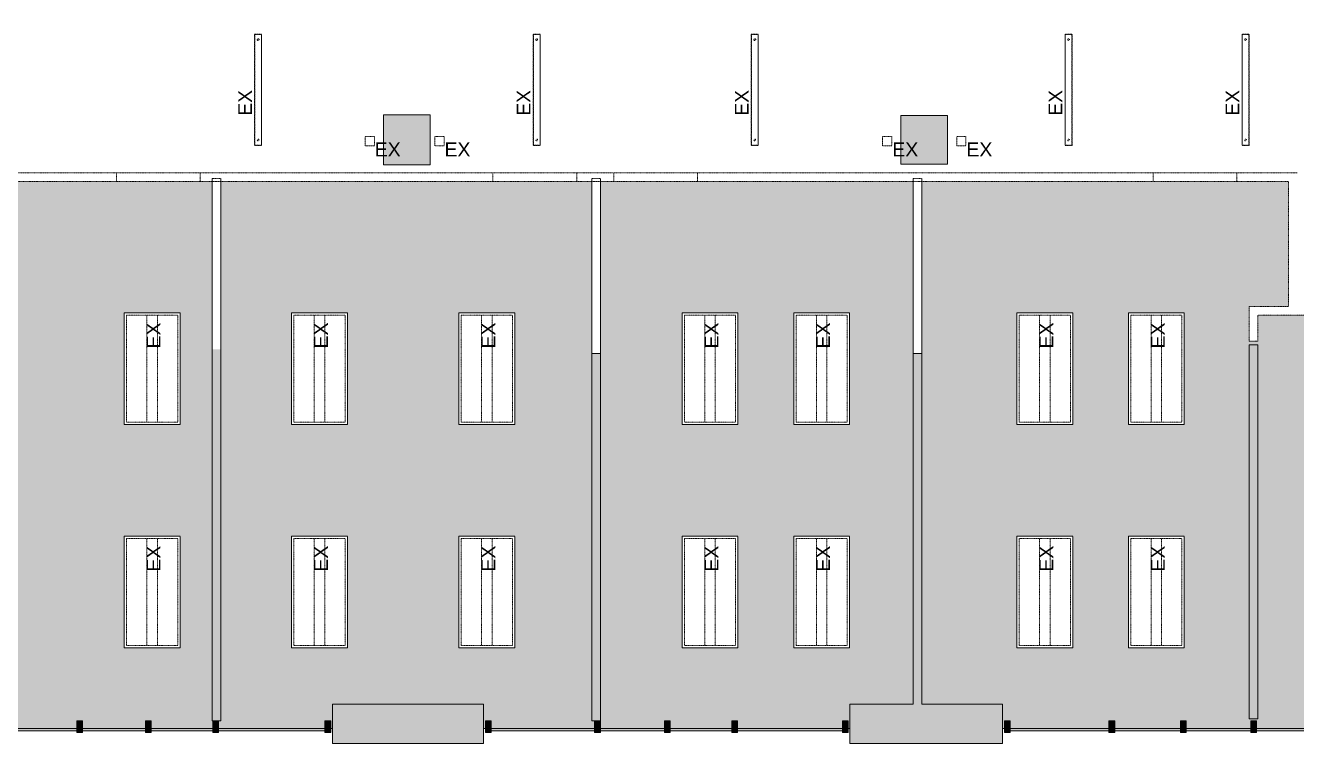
# Model space of a CAD drawing. Header units: inches. Extents: x -674 to 800, y -349 to 915.
# Drawn here: x -77 to 470, y -349 to -40 of the extents above; entities that cross this region are included whole.
import ezdxf

# ---------------------------------------------------------------- set-up
doc = ezdxf.new("R2010")
doc.units = ezdxf.units.IN
doc.header["$MEASUREMENT"] = 0
for name, pattern in [('Demolished', [0.1875, 0.125, -0.0625]), ('Demolished 3_128_', [0.046875, 0.023437, -0.023437]), ('Hidden 1_16_', [0.09375, 0.0625, -0.03125])]:
    doc.linetypes.add(name, pattern=pattern)
for name, color, linetype, lineweight in [('A-ANNO-NOTE', 131, 'Demolished', 9), ('A-CLNG', 13, 'Demolished', 9), ('A-CLNG-PATT', 13, 'Demolished', 9), ('A-GLAZ-CURT', 52, 'Continuous', 13), ('A-GLAZ-CWMG', 51, 'Continuous', 13), ('A-WALL', 113, 'Continuous', 13), ('A-WALL-PATT', 111, 'Continuous', 13), ('E-LITE-EQPM', 33, 'Demolished', 9)]:
    doc.layers.add(name, color=color, linetype=linetype, lineweight=lineweight)
doc.styles.add('Arial', font='arial.ttf', dxfattribs={"height": 6})
doc.styles.add('Arial_1', font='arial.ttf', dxfattribs={"height": 5.880857})

# ---------------------------------------------------------------- blocks, each defined once
blk = doc.blocks.new('System Panel - Glazed-1565839-Reflected Ceiling Demolition Plan')
at = {"layer": 'A-GLAZ-CURT', "lineweight": 9}
blk.add_hatch(color=55, dxfattribs=at).paths.add_polyline_path([(-21.25, 1.75), (-21.25, 0.75), (21.25, 0.75), (21.25, 1.75), (-5.66, 1.75)], flags=0)
at = {"layer": 'A-GLAZ-CURT', "color": 7, "lineweight": 20}
for p, q in [((-21.25, 0.75), (-21.25, 1.75)), ((-21.25, 1.75), (21.25, 1.75)), ((21.25, 0.75), (-21.25, 0.75)), ((21.25, 1.75), (21.25, 0.75))]:
    blk.add_line(p, q, dxfattribs=at)
blk = doc.blocks.new('System Panel - Glazed-1565840-Reflected Ceiling Demolition Plan')
at = {"layer": 'A-GLAZ-CURT', "lineweight": 9}
blk.add_hatch(color=55, dxfattribs=at).paths.add_polyline_path([(8.22, 1.75), (-14.13, 1.75), (-14.13, 0.75), (14.12, 0.75), (14.12, 1.75)], flags=0)
at = {"layer": 'A-GLAZ-CURT', "color": 7, "lineweight": 20}
for p, q in [((-14.13, 0.75), (-14.13, 1.75)), ((-14.13, 1.75), (14.12, 1.75)), ((14.12, 0.75), (-14.13, 0.75)), ((14.12, 1.75), (14.12, 0.75))]:
    blk.add_line(p, q, dxfattribs=at)
blk = doc.blocks.new('System Panel - Glazed-1565841-Reflected Ceiling Demolition Plan')
at = {"layer": 'A-GLAZ-CURT', "lineweight": 9}
blk.add_hatch(color=55, dxfattribs=at).paths.add_polyline_path([(13.875, 1.75), (-13.875, 1.75), (-13.875, 0.75), (13.875, 0.75)], flags=0)
at = {"layer": 'A-GLAZ-CURT', "color": 7, "lineweight": 20}
for p, q in [((-13.875, 0.75), (-13.875, 1.75)), ((-13.875, 1.75), (13.875, 1.75)), ((13.875, 0.75), (-13.875, 0.75)), ((13.875, 1.75), (13.875, 0.75))]:
    blk.add_line(p, q, dxfattribs=at)
blk = doc.blocks.new('System Panel - Glazed-1565842-Reflected Ceiling Demolition Plan')
at = {"layer": 'A-GLAZ-CURT', "lineweight": 9}
blk.add_hatch(color=55, dxfattribs=at).paths.add_polyline_path([(21.875, 1.75), (-21.875, 1.75), (-21.875, 0.75), (21.875, 0.75)], flags=0)
at = {"layer": 'A-GLAZ-CURT', "color": 7, "lineweight": 20}
for p, q in [((-21.875, 0.75), (-21.875, 1.75)), ((-21.875, 1.75), (21.875, 1.75)), ((21.875, 0.75), (-21.875, 0.75)), ((21.875, 1.75), (21.875, 0.75))]:
    blk.add_line(p, q, dxfattribs=at)
blk = doc.blocks.new('Rectangular Mullion - Rectangular Mullion 1-1562989-Reflected Ceiling Demolition Plan')
at = {"layer": 'A-GLAZ-CWMG', "lineweight": 9}
blk.add_hatch(color=55, dxfattribs=at).paths.add_polyline_path([(0.4, 2.5), (1.25, 2.5), (1.25, -2.5), (-1.25, -2.5), (-1.25, 2.5)], flags=0)
at = {"layer": 'A-GLAZ-CWMG', "color": 7, "lineweight": 20}
for p, q in [((1.25, 2.5), (-1.25, 2.5)), ((-1.25, 2.5), (-1.25, -2.5)), ((1.25, -2.5), (1.25, 2.5)), ((-1.25, -2.5), (1.25, -2.5))]:
    blk.add_line(p, q, dxfattribs=at)
blk = doc.blocks.new('System Panel - Glazed-1566502-Reflected Ceiling Demolition Plan')
at = {"layer": 'A-GLAZ-CURT', "lineweight": 9}
blk.add_hatch(color=55, dxfattribs=at).paths.add_polyline_path([(-22.25, 1.75), (-22.25, 0.75), (22.25, 0.75), (22.25, 1.75), (12.09, 1.75)], flags=0)
at = {"layer": 'A-GLAZ-CURT', "color": 7, "lineweight": 20}
for p, q in [((-22.25, 0.75), (-22.25, 1.75)), ((-22.25, 1.75), (22.25, 1.75)), ((22.25, 0.75), (-22.25, 0.75)), ((22.25, 1.75), (22.25, 0.75))]:
    blk.add_line(p, q, dxfattribs=at)
blk = doc.blocks.new('System Panel - Glazed-1565120-Reflected Ceiling Demolition Plan')
at = {"layer": 'A-GLAZ-CURT', "lineweight": 9}
blk.add_hatch(color=55, dxfattribs=at).paths.add_polyline_path([(-1.91, 1.75), (-13.75, 1.75), (-13.75, 0.75), (13.75, 0.75), (13.75, 1.75)], flags=0)
at = {"layer": 'A-GLAZ-CURT', "color": 7, "lineweight": 20}
for p, q in [((-13.75, 0.75), (-13.75, 1.75)), ((-13.75, 1.75), (13.75, 1.75)), ((13.75, 0.75), (-13.75, 0.75)), ((13.75, 1.75), (13.75, 0.75))]:
    blk.add_line(p, q, dxfattribs=at)
blk = doc.blocks.new('System Panel - Glazed-1563110-Reflected Ceiling Demolition Plan')
at = {"layer": 'A-GLAZ-CURT', "lineweight": 9}
blk.add_hatch(color=55, dxfattribs=at).paths.add_polyline_path([(13.25, 0.75), (13.25, 1.75), (-13.25, 1.75), (-13.25, 0.75), (12.85, 0.75)], flags=0)
at = {"layer": 'A-GLAZ-CURT', "color": 7, "lineweight": 20}
for p, q in [((-13.25, 0.75), (-13.25, 1.75)), ((-13.25, 1.75), (13.25, 1.75)), ((13.25, 0.75), (-13.25, 0.75)), ((13.25, 1.75), (13.25, 0.75))]:
    blk.add_line(p, q, dxfattribs=at)
blk = doc.blocks.new('System Panel - Glazed-1566503-Reflected Ceiling Demolition Plan')
at = {"layer": 'A-GLAZ-CURT', "lineweight": 9}
blk.add_hatch(color=55, dxfattribs=at).paths.add_polyline_path([(-20.43, 1.75), (-22.55, 1.75), (-22.55, 0.75), (22.55, 0.75), (22.55, 1.75), (-1.61, 1.75)], flags=0)
at = {"layer": 'A-GLAZ-CURT', "color": 7, "lineweight": 20}
for p, q in [((-22.55, 0.75), (-22.55, 1.75)), ((-22.55, 1.75), (22.55, 1.75)), ((22.55, 0.75), (-22.55, 0.75)), ((22.55, 1.75), (22.55, 0.75))]:
    blk.add_line(p, q, dxfattribs=at)
blk = doc.blocks.new('System Panel - Glazed-1565119-Reflected Ceiling Demolition Plan')
at = {"layer": 'A-GLAZ-CURT', "lineweight": 9}
blk.add_hatch(color=55, dxfattribs=at).paths.add_polyline_path([(-22.75, 1.75), (-22.75, 0.75), (22.75, 0.75), (22.75, 1.75)], flags=0)
at = {"layer": 'A-GLAZ-CURT', "color": 7, "lineweight": 20}
for p, q in [((-22.75, 0.75), (-22.75, 1.75)), ((-22.75, 1.75), (22.75, 1.75)), ((22.75, 0.75), (-22.75, 0.75)), ((22.75, 1.75), (22.75, 0.75))]:
    blk.add_line(p, q, dxfattribs=at)
blk = doc.blocks.new('System Panel - Glazed-1567193-Reflected Ceiling Demolition Plan')
at = {"layer": 'A-GLAZ-CURT', "lineweight": 9}
blk.add_hatch(color=55, dxfattribs=at).paths.add_polyline_path([(13.5, 1.75), (-13.5, 1.75), (-13.5, 0.75), (13.5, 0.75)], flags=0)
at = {"layer": 'A-GLAZ-CURT', "color": 7, "lineweight": 20}
for p, q in [((-13.5, 0.75), (-13.5, 1.75)), ((-13.5, 1.75), (13.5, 1.75)), ((13.5, 0.75), (-13.5, 0.75)), ((13.5, 1.75), (13.5, 0.75))]:
    blk.add_line(p, q, dxfattribs=at)
blk = doc.blocks.new('System Panel - Glazed-1567194-Reflected Ceiling Demolition Plan')
at = {"layer": 'A-GLAZ-CURT', "lineweight": 9}
blk.add_hatch(color=55, dxfattribs=at).paths.add_polyline_path([(-8.53, 1.75), (-22.88, 1.75), (-22.88, 0.75), (22.88, 0.75), (22.88, 1.75)], flags=0)
at = {"layer": 'A-GLAZ-CURT', "color": 7, "lineweight": 20}
for p, q in [((-22.88, 0.75), (-22.88, 1.75)), ((-22.88, 1.75), (22.88, 1.75)), ((22.88, 0.75), (-22.88, 0.75)), ((22.88, 1.75), (22.88, 0.75))]:
    blk.add_line(p, q, dxfattribs=at)
blk = doc.blocks.new('Rectangular Ceiling Light - Recessed - Existing 2_x4_-1694071-Reflected Ceiling Demolition Plan')
at = {"layer": 'E-LITE-EQPM', "color": 250, "linetype": 'Demolished 3_128_'}
for p, q in [((-24.74, -14.34), (-24.74, 9.66)), ((-24.74, 9.66), (23.26, 9.66)), ((-23.74, -13.34), (-23.74, 8.66)), ((-23.74, 8.66), (22.26, 8.66)), ((22.26, 8.66), (22.26, -13.34)), ((23.26, 9.66), (23.26, -14.34)), ((22.26, -0.09), (-23.74, -0.09)), ((22.26, -4.59), (-23.74, -4.59)), ((23.26, -14.34), (-24.74, -14.34)), ((22.26, -13.34), (-23.74, -13.34))]:
    blk.add_line(p, q, dxfattribs=at)
blk = doc.blocks.new('Square Downlight - Recessed - Existing 4_-1666450-Reflected Ceiling Demolition Plan')
at = {"layer": 'E-LITE-EQPM', "color": 250, "linetype": 'Demolished 3_128_'}
for p, q in [((-2, 2), (2, 2)), ((-2, -2), (-2, 2)), ((2, 2), (2, -2)), ((2, -2), (-2, -2))]:
    blk.add_line(p, q, dxfattribs=at)
blk = doc.blocks.new('Linear - Suspended - Existing - 4_-393497-Reflected Ceiling Demolition Plan')
at = {"layer": 'E-LITE-EQPM', "color": 250, "linetype": 'Demolished 3_128_'}
for p, q in [((-24, -1.5), (-24, 1.5)), ((-24, 1.5), (24, 1.5)), ((-23.8, 1.41), (-23.8, -1.43)), ((23.8, 1.41), (-23.8, 1.41)), ((23.8, -1.43), (23.8, 1.41)), ((24, 1.5), (24, -1.5)), ((24, -1.5), (-24, -1.5)), ((-23.8, -1.43), (23.8, -1.43))]:
    blk.add_line(p, q, dxfattribs=at)
for centre, radius in [((-21.6, 0), 0.379), ((21.6, 0), 0.378)]:
    blk.add_circle(centre, radius, dxfattribs=at)

msp = doc.modelspace()

# ---------------------------------------------------------------- hatches: boundary and pattern name
at = {"layer": 'A-CLNG-PATT', "linetype": 'Demolished 3_128_', "lineweight": 13}
h = msp.add_hatch(dxfattribs=at)
h.set_pattern_fill('FP_1', color=253, style=0, pattern_type=2)
h.set_pattern_definition([(90, (205.695, 100.655), (24, 24), [4, -4, 8, -4, -4]), (90, (205.695, 100.655), (24, 24), [-20, 4, 0]), (0, (205.695, 100.655), (24, -24), [4, -4, 8, -4, -4]), (0, (205.695, 100.655), (24, -24), [-20, 4, 0])])
h.paths.add_polyline_path([(723.54, -342.1), (724.04, -342.1), (724.04, -331.6), (781.6, -331.6), (781.6, -303.97), (791.04, -303.97), (791.04, -303.35), (787.79, -303.35), (787.79, -300.85), (791.04, -300.85), (791.04, -272.35), (787.79, -272.35), (787.79, -269.85), (791.04, -269.85), (791.04, -239.1), (787.79, -239.1), (787.79, -236.6), (791.04, -236.6), (791.04, -186.1), (787.79, -186.1), (787.79, -183.6), (791.04, -183.6), (791.04, -152.16), (787.79, -152.16), (787.79, -149.66), (791.04, -149.66), (791.04, -120.22), (787.79, -120.22), (787.79, -117.72), (791.04, -117.72), (791.04, -116.97), (782.54, -116.97), (782.54, -98.53), (741.54, -98.53), (741.54, -91.35), (612.79, -91.35), (612.79, -87.6), (741.54, -87.6), (741.54, -78.53), (782.54, -78.53), (782.54, -62.1), (791.04, -62.1), (791.04, -61.35), (787.79, -61.35), (787.79, -58.85), (791.04, -58.85), (791.04, -30.35), (787.79, -30.35), (787.79, -27.85), (791.04, -27.85), (791.04, 3.65), (787.79, 3.65), (787.79, 6.15), (791.04, 6.15), (791.04, 29.4), (787.79, 29.4), (787.79, 28.78), (591.66, 28.78), (591.66, 32.53), (787.79, 32.53), (787.79, 31.9), (791.04, 31.9), (791.04, 56.4), (787.79, 56.4), (787.79, 58.9), (791.04, 58.9), (791.04, 89.59), (787.79, 89.59), (787.79, 92.09), (791.04, 92.09), (791.04, 120.78), (787.79, 120.78), (787.79, 123.28), (791.04, 123.28), (791.04, 124.03), (782.54, 124.03), (782.54, 141.47), (745.29, 141.47), (745.29, 149.59), (550.66, 149.59), (550.66, 32.53), (587.79, 32.53), (587.79, 28.78), (550.66, 28.78), (550.66, -87.6), (587.66, -87.6), (587.66, -91.35), (550.66, -91.35), (550.66, -160.58), (617.54, -160.58), (617.54, -174.45), (613.79, -174.45), (613.79, -164.33), (453.29, -164.33), (453.29, -175.45), (449.54, -175.45), (449.54, -160.58), (466.45, -160.58), (466.45, -106.85), (308.79, -106.85), (308.79, -331.6), (343.54, -331.6), (343.54, -342.1), (344.29, -342.1), (344.29, -338.85), (346.79, -338.85), (346.79, -342.1), (389.29, -342.1), (389.29, -338.85), (391.79, -338.85), (391.79, -342.1), (420.04, -342.1), (420.04, -338.85), (422.54, -338.85), (422.54, -342.1), (450.29, -342.1), (450.29, -338.85), (452.79, -338.85), (452.79, -342.1), (496.54, -342.1), (496.54, -338.85), (499.04, -338.85), (499.04, -342.1), (499.29, -342.1), (499.29, -331.6), (565.79, -331.6), (565.79, -342.1), (566.54, -342.1), (566.54, -338.85), (569.04, -338.85), (569.04, -342.1), (614.54, -342.1), (614.54, -338.85), (617.04, -338.85), (617.04, -342.1), (643.54, -342.1), (643.54, -338.85), (646.04, -338.85), (646.04, -342.1), (673.54, -342.1), (673.54, -338.85), (676.04, -338.85), (676.04, -342.1), (721.04, -342.1), (721.04, -338.85), (723.54, -338.85), (723.54, -341.62)], flags=0)
h.paths.add_polyline_path([(227.04, -342.1), (227.04, -338.85), (229.54, -338.85), (229.54, -342.1), (274.64, -342.1), (274.64, -338.85), (277.14, -338.85), (277.14, -342.1), (277.89, -342.1), (277.89, -331.6), (305.04, -331.6), (305.04, -106.85), (170.54, -106.85), (170.54, -342.1), (198.04, -342.1), (198.04, -338.85), (200.54, -338.85), (200.54, -342.1)], flags=0)
h.paths.add_polyline_path([(168.04, -342.1), (168.04, -338.85), (166.79, -338.85), (166.79, -106.85), (7.29, -106.85), (7.29, -338.85), (6.29, -338.85), (6.29, -342.1), (52.04, -342.1), (52.04, -338.85), (54.54, -338.85), (54.54, -342.1), (55.29, -342.1), (55.29, -331.6), (120.29, -331.6), (120.29, -342.1), (121.04, -342.1), (121.04, -338.85), (123.54, -338.85), (123.54, -342.1), (166.79, -342.1)], flags=0)
h.paths.add_polyline_path([(-100.21, -342.1), (-54.71, -342.1), (-54.71, -338.85), (-52.21, -338.85), (-52.21, -342.1), (-25.21, -342.1), (-25.21, -338.85), (-22.71, -338.85), (-22.71, -342.1), (3.79, -342.1), (3.79, -338.85), (3.54, -338.85), (3.54, -106.85), (-138.46, -106.85), (-138.46, -331.6), (-103.46, -331.6), (-103.46, -342.1), (-102.71, -342.1), (-102.71, -338.85), (-100.21, -338.85), (-100.21, -340.46)], flags=0)
h.paths.add_polyline_path([(-169.96, -342.1), (-169.96, -338.85), (-167.46, -338.85), (-167.46, -342.1), (-166.71, -342.1), (-166.71, -331.6), (-142.21, -331.6), (-142.21, -106.85), (-200.37, -106.85), (-200.37, -214.03), (-392.96, -214.03), (-392.96, -253.35), (-399.71, -253.35), (-399.71, -254.1), (-396.46, -254.1), (-396.46, -256.6), (-399.71, -256.6), (-399.71, -297.6), (-396.46, -297.6), (-396.46, -300.1), (-399.71, -300.1), (-399.71, -300.6), (-392.96, -300.6), (-392.96, -331.6), (-324.71, -331.6), (-324.71, -342.1), (-323.96, -342.1), (-323.96, -338.85), (-321.46, -338.85), (-321.46, -342.1), (-276.71, -342.1), (-276.71, -338.85), (-274.21, -338.85), (-274.21, -342.1), (-246.96, -342.1), (-246.96, -338.85), (-244.46, -338.85), (-244.46, -342.1), (-217.46, -342.1), (-217.46, -338.85), (-214.96, -338.85), (-214.96, -342.1)], flags=0)
h.paths.add_polyline_path([(617.04, -338.35), (613.79, -338.35), (613.79, -178.1), (617.54, -178.1), (617.54, -338.35)], flags=0)
h.paths.add_polyline_path([(449.54, -337.97), (449.54, -177.1), (453.29, -177.1), (453.29, -337.97), (450.29, -337.97)], flags=0)
h.paths.add_polyline_path([(-370.3, -307.35), (-370.3, -259.35), (-346.3, -259.35), (-346.3, -307.35), (-362.64, -307.35)], flags=0)
h.paths.add_polyline_path([(-178.3, -307.35), (-178.3, -259.35), (-154.3, -259.35), (-154.3, -307.35), (-166.71, -307.35)], flags=0)
h.paths.add_polyline_path([(-274.3, -307.35), (-274.3, -259.35), (-250.3, -259.35), (-250.3, -307.35)], flags=0)
h.paths.add_polyline_path([(55.29, -307.35), (37.7, -307.35), (37.7, -259.35), (61.7, -259.35), (61.7, -307.35), (60.8, -307.35)], flags=0)
h.paths.add_polyline_path([(-103.46, -307.35), (-106.3, -307.35), (-106.3, -259.35), (-82.3, -259.35), (-82.3, -307.35)], flags=0)
h.paths.add_polyline_path([(541.7, -307.35), (541.7, -259.35), (565.7, -259.35), (565.7, -307.35)], flags=0)
h.paths.add_polyline_path([(-34.3, -307.35), (-34.3, -259.35), (-10.3, -259.35), (-10.3, -307.35)], flags=0)
h.paths.add_polyline_path([(277.7, -307.35), (253.7, -307.35), (253.7, -259.35), (277.7, -259.35), (277.7, -260.71)], flags=0)
h.paths.add_polyline_path([(133.7, -307.35), (109.7, -307.35), (109.7, -259.35), (133.7, -259.35), (133.7, -260.71)], flags=0)
h.paths.add_polyline_path([(205.7, -307.35), (205.7, -259.35), (229.7, -259.35), (229.7, -307.35), (227.04, -307.35)], flags=0)
h.paths.add_polyline_path([(349.7, -307.35), (349.7, -259.35), (373.7, -259.35), (373.7, -307.35)], flags=0)
h.paths.add_polyline_path([(397.7, -307.35), (397.7, -259.35), (421.7, -259.35), (421.7, -307.35)], flags=0)
h.paths.add_polyline_path([(517.7, -307.35), (493.7, -307.35), (493.7, -259.35), (517.7, -259.35), (517.7, -283.35)], flags=0)
h.paths.add_polyline_path([(661.7, -283.35), (661.7, -235.35), (685.7, -235.35), (685.7, -283.35)], flags=0)
h.paths.add_polyline_path([(709.7, -283.35), (709.7, -235.35), (733.7, -235.35), (733.7, -283.35), (724.04, -283.35)], flags=0)
h.paths.add_polyline_path([(541.7, -235.35), (541.7, -187.35), (565.7, -187.35), (565.7, -235.35), (550.66, -235.35)], flags=0)
h.paths.add_polyline_path([(493.7, -235.35), (493.7, -187.35), (517.7, -187.35), (517.7, -235.35)], flags=0)
h.paths.add_polyline_path([(-154.3, -211.35), (-178.3, -211.35), (-178.3, -163.35), (-154.3, -163.35), (-154.3, -170.29)], flags=0)
h.paths.add_polyline_path([(-82.3, -211.35), (-106.3, -211.35), (-106.3, -163.35), (-82.3, -163.35)], flags=0)
h.paths.add_polyline_path([(-10.3, -211.35), (-34.3, -211.35), (-34.3, -163.35), (-10.3, -163.35), (-10.3, -178.97)], flags=0)
h.paths.add_polyline_path([(37.7, -211.35), (37.7, -163.35), (61.7, -163.35), (61.7, -211.35), (60.8, -211.35)], flags=0)
h.paths.add_polyline_path([(205.7, -211.35), (205.7, -163.35), (229.7, -163.35), (229.7, -211.35)], flags=0)
h.paths.add_polyline_path([(109.7, -211.35), (109.7, -163.35), (133.7, -163.35), (133.7, -211.35)], flags=0)
h.paths.add_polyline_path([(253.7, -211.35), (253.7, -163.35), (277.7, -163.35), (277.7, -211.35), (272.52, -211.35)], flags=0)
h.paths.add_polyline_path([(349.7, -211.35), (349.7, -163.35), (373.7, -163.35), (373.7, -211.35)], flags=0)
h.paths.add_polyline_path([(397.7, -211.35), (397.7, -163.35), (421.7, -163.35), (421.7, -211.35)], flags=0)
h.paths.add_polyline_path([(-313.59, -210.28), (-204.12, -210.28), (-204.12, -34.03), (-253.92, -34.03), (-253.92, -91.85), (-346.96, -91.85), (-346.96, -98.85), (-381.96, -98.85), (-381.96, -126.35), (-399.71, -126.35), (-399.71, -127.6), (-396.46, -127.6), (-396.46, -130.1), (-399.71, -130.1), (-399.71, -171.1), (-396.46, -171.1), (-396.46, -173.6), (-399.71, -173.6), (-399.71, -174.35), (-392.96, -174.35), (-392.96, -210.28), (-346.3, -210.28)], flags=0)
h.paths.add_polyline_path([(-370.3, -187.35), (-370.3, -139.35), (-346.3, -139.35), (-346.3, -187.35), (-362.64, -187.35)], flags=0)
h.paths.add_polyline_path([(-274.3, -187.35), (-298.3, -187.35), (-298.3, -139.35), (-274.3, -139.35)], flags=0)
h.paths.add_polyline_path([(-250.3, -187.35), (-250.3, -139.35), (-226.3, -139.35), (-226.3, -187.35)], flags=0)
h.paths.add_polyline_path([(661.7, -187.35), (661.7, -139.35), (685.7, -139.35), (685.7, -187.35)], flags=0)
h.paths.add_polyline_path([(709.7, -187.35), (709.7, -139.35), (733.7, -139.35), (733.7, -187.35)], flags=0)
h.paths.add_polyline_path([(-322.3, -88.1), (-257.67, -88.1), (-257.67, -30.28), (-150.56, -30.28), (-150.56, 60.35), (-392.96, 60.35), (-392.96, -5.85), (-399.71, -5.85), (-399.71, -6.6), (-396.46, -6.6), (-396.46, -9.1), (-399.71, -9.1), (-399.71, -50.1), (-396.46, -50.1), (-396.46, -52.6), (-399.71, -52.6), (-399.71, -53.1), (-381.96, -53.1), (-381.96, -78.85), (-346.96, -78.85), (-346.96, -88.1), (-329.22, -88.1)], flags=0)
h.paths.add_polyline_path([(-298.3, -67.35), (-322.3, -67.35), (-322.3, 28.65), (-298.3, 28.65), (-298.3, -34.03)], flags=0)
h.paths.add_polyline_path([(590.1, -43.35), (589.7, -43.35), (589.7, 4.65), (613.7, 4.65), (613.7, -43.35)], flags=0)
h.paths.add_polyline_path([(661.7, -43.35), (637.7, -43.35), (637.7, 4.65), (661.7, 4.65)], flags=0)
h.paths.add_polyline_path([(685.7, -43.35), (685.7, 4.65), (709.7, 4.65), (709.7, -43.35), (695.95, -43.35)], flags=0)
h.paths.add_polyline_path([(-226.3, -19.35), (-226.3, 28.65), (-202.3, 28.65), (-202.3, -19.35), (-204.12, -19.35)], flags=0)
h.paths.add_polyline_path([(-298.3, 64.1), (-150.56, 64.1), (-150.56, 178.53), (-333.96, 178.53), (-333.96, 64.1), (-322.3, 64.1)], flags=0)
h.paths.add_polyline_path([(589.7, 76.65), (589.7, 124.65), (613.7, 124.65), (613.7, 76.65), (590.1, 76.65)], flags=0)
h.paths.add_polyline_path([(709.7, 76.65), (685.7, 76.65), (685.7, 124.65), (709.7, 124.65), (709.7, 100.98)], flags=0)
h.paths.add_polyline_path([(661.7, 76.65), (637.7, 76.65), (637.7, 124.65), (661.7, 124.65), (661.7, 100.98)], flags=0)
h.paths.add_polyline_path([(-274.3, 100.65), (-298.3, 100.65), (-298.3, 148.65), (-274.3, 148.65), (-274.3, 100.98)], flags=0)
h.paths.add_polyline_path([(-250.3, 100.65), (-250.3, 148.65), (-226.3, 148.65), (-226.3, 100.65)], flags=0)
h.paths.add_polyline_path([(-200.37, 100.65), (-202.3, 100.65), (-202.3, 148.65), (-178.3, 148.65), (-178.3, 100.65)], flags=0)
h.paths.add_polyline_path([(652.13, 153.34), (745.29, 153.34), (745.29, 161.47), (782.54, 161.47), (782.54, 178.9), (787.54, 178.9), (787.54, 181.4), (790.79, 181.4), (790.79, 210.65), (787.54, 210.65), (787.54, 213.15), (790.79, 213.15), (790.79, 244.65), (787.54, 244.65), (787.54, 247.15), (790.79, 247.15), (790.79, 271.65), (787.54, 271.65), (787.54, 274.15), (790.79, 274.15), (790.79, 297.65), (787.54, 297.65), (787.54, 300.15), (790.79, 300.15), (790.79, 331.15), (787.54, 331.15), (787.54, 333.65), (790.79, 333.65), (790.79, 362.9), (787.54, 362.9), (787.54, 365.4), (790.79, 365.4), (790.79, 365.9), (782.29, 365.9), (782.29, 382.4), (743.04, 382.4), (743.04, 390.53), (550.66, 390.53), (550.66, 272.79), (781.79, 272.79), (781.79, 269.04), (550.66, 269.04), (550.66, 153.34), (637.7, 153.34)], flags=0)
h.paths.add_polyline_path([(637.7, 196.65), (637.7, 244.65), (661.7, 244.65), (661.7, 196.65)], flags=0)
h.paths.add_polyline_path([(590.1, 196.65), (589.7, 196.65), (589.7, 244.65), (613.7, 244.65), (613.7, 196.65)], flags=0)
h.paths.add_polyline_path([(685.7, 196.65), (685.7, 244.65), (709.7, 244.65), (709.7, 196.65), (695.95, 196.65)], flags=0)
h.paths.add_polyline_path([(649.7, 292.65), (637.7, 292.65), (637.7, 340.65), (661.7, 340.65), (661.7, 292.65)], flags=0)
h.paths.add_polyline_path([(613.7, 292.65), (589.7, 292.65), (589.7, 340.65), (613.7, 340.65)], flags=0)
h.paths.add_polyline_path([(685.7, 292.65), (685.7, 340.65), (709.7, 340.65), (709.7, 292.65), (695.95, 292.65)], flags=0)
h.paths.add_polyline_path([(695.95, 394.28), (743.04, 394.28), (743.04, 402.4), (782.29, 402.4), (782.29, 418.9), (791.1, 418.9), (791.07, 419.65), (787.85, 419.65), (787.85, 422.15), (791.1, 422.15), (791.1, 450.65), (787.85, 450.65), (787.85, 453.15), (791.1, 453.15), (791.1, 484.4), (787.85, 484.4), (787.85, 486.9), (791.1, 486.9), (791.1, 511.4), (787.79, 511.4), (787.79, 509.04), (550.66, 509.04), (550.66, 394.28), (685.7, 394.28)], flags=0)
h.paths.add_polyline_path([(685.7, 436.65), (685.7, 484.65), (709.7, 484.65), (709.7, 436.65), (695.95, 436.65)], flags=0)
h.paths.add_polyline_path([(613.7, 436.65), (589.7, 436.65), (589.7, 484.65), (613.7, 484.65), (613.7, 462.67)], flags=0)
h.paths.add_polyline_path([(661.7, 436.65), (637.7, 436.65), (637.7, 484.65), (661.7, 484.65), (661.7, 462.67)], flags=0)
at = {"layer": 'A-WALL-PATT'}
for points in [[(97.29, -99.6), (97.29, -78.1), (77.29, -78.1), (77.29, -99.6)], [(319.79, -99.41), (319.79, -78.41), (299.79, -78.41), (299.79, -99.41)], [(7.29, -338.85), (7.29, -178.97), (3.54, -178.97), (3.54, -338.85)], [(453.29, -337.97), (453.29, -177.1), (449.54, -177.1), (449.54, -337.97)], [(166.79, -338.85), (170.54, -338.85), (170.54, -180.85), (166.79, -180.85), (166.79, -323.18)], [(305.04, -331.6), (308.79, -331.6), (308.79, -180.85), (305.04, -180.85), (305.04, -307.35)], [(55.29, -348.6), (120.29, -348.6), (120.29, -331.6), (55.29, -331.6)], [(343.54, -348.6), (343.54, -331.6), (277.89, -331.6), (277.89, -348.6)]]:
    msp.add_hatch(color=8, dxfattribs=at).paths.add_polyline_path(points, flags=0)

# ---------------------------------------------------------------- linework, layer by layer
at = {"layer": 'A-CLNG', "color": 250, "linetype": 'Demolished 3_128_'}
for p, q in [((-10.3, -163.35), (-34.3, -163.35)), ((-34.3, -163.35), (-34.3, -211.35)), ((-10.3, -211.35), (-10.3, -163.35)), ((61.7, -163.35), (37.7, -163.35)), ((37.7, -163.35), (37.7, -211.35)), ((61.7, -211.35), (61.7, -163.35)), ((133.7, -163.35), (109.7, -163.35)), ((109.7, -163.35), (109.7, -211.35)), ((133.7, -211.35), (133.7, -163.35)), ((229.7, -163.35), (205.7, -163.35)), ((205.7, -163.35), (205.7, -211.35)), ((229.7, -211.35), (229.7, -163.35)), ((277.7, -163.35), (253.7, -163.35)), ((253.7, -163.35), (253.7, -211.35)), ((277.7, -211.35), (277.7, -163.35)), ((373.7, -163.35), (349.7, -163.35)), ((349.7, -163.35), (349.7, -211.35)), ((373.7, -211.35), (373.7, -163.35)), ((421.7, -163.35), (397.7, -163.35)), ((397.7, -163.35), (397.7, -211.35)), ((421.7, -211.35), (421.7, -163.35)), ((-34.3, -211.35), (-10.3, -211.35)), ((37.7, -211.35), (61.7, -211.35)), ((109.7, -211.35), (133.7, -211.35)), ((205.7, -211.35), (229.7, -211.35)), ((253.7, -211.35), (277.7, -211.35)), ((349.7, -211.35), (373.7, -211.35)), ((397.7, -211.35), (421.7, -211.35)), ((-10.3, -259.35), (-34.3, -259.35)), ((-34.3, -259.35), (-34.3, -307.35)), ((-10.3, -307.35), (-10.3, -259.35)), ((61.7, -259.35), (37.7, -259.35)), ((37.7, -259.35), (37.7, -307.35)), ((61.7, -307.35), (61.7, -259.35)), ((133.7, -259.35), (109.7, -259.35)), ((109.7, -259.35), (109.7, -307.35)), ((133.7, -307.35), (133.7, -259.35)), ((229.7, -259.35), (205.7, -259.35)), ((205.7, -259.35), (205.7, -307.35)), ((229.7, -307.35), (229.7, -259.35)), ((277.7, -259.35), (253.7, -259.35)), ((253.7, -259.35), (253.7, -307.35)), ((277.7, -307.35), (277.7, -259.35)), ((373.7, -259.35), (349.7, -259.35)), ((349.7, -259.35), (349.7, -307.35)), ((373.7, -307.35), (373.7, -259.35)), ((421.7, -259.35), (397.7, -259.35)), ((397.7, -259.35), (397.7, -307.35)), ((421.7, -307.35), (421.7, -259.35)), ((-34.3, -307.35), (-10.3, -307.35)), ((37.7, -307.35), (61.7, -307.35)), ((109.7, -307.35), (133.7, -307.35)), ((205.7, -307.35), (229.7, -307.35)), ((253.7, -307.35), (277.7, -307.35)), ((349.7, -307.35), (373.7, -307.35)), ((397.7, -307.35), (421.7, -307.35)), ((55.29, -342.1), (54.54, -342.1)), ((121.04, -342.1), (120.29, -342.1)), ((277.89, -342.1), (277.14, -342.1)), ((344.29, -342.1), (343.54, -342.1))]:
    msp.add_line(p, q, dxfattribs=at)
at = {"layer": 'A-WALL', "color": 7, "lineweight": 20}
for p, q in [((77.29, -99.6), (77.29, -78.1)), ((77.29, -78.1), (97.29, -78.1)), ((97.29, -78.1), (97.29, -99.6)), ((299.79, -99.41), (299.79, -78.41)), ((299.79, -78.41), (319.79, -78.41)), ((319.79, -78.41), (319.79, -99.41)), ((97.29, -99.6), (77.29, -99.6)), ((319.79, -99.41), (299.79, -99.41)), ((3.54, -338.85), (3.54, -105.47)), ((7.29, -105.47), (7.29, -338.85)), ((166.79, -338.85), (166.79, -105.47)), ((170.54, -105.47), (170.54, -338.85)), ((305.04, -331.6), (305.04, -105.47)), ((308.79, -105.47), (308.79, -331.6)), ((449.54, -337.97), (449.54, -177.1)), ((449.54, -177.1), (453.29, -177.1)), ((453.29, -177.1), (453.29, -337.97)), ((166.79, -180.85), (170.54, -180.85)), ((305.04, -180.85), (308.79, -180.85)), ((55.29, -331.6), (120.29, -331.6)), ((55.29, -348.6), (55.29, -331.6)), ((120.29, -331.6), (120.29, -348.6)), ((277.89, -331.6), (305.04, -331.6)), ((277.89, -348.6), (277.89, -331.6)), ((308.79, -331.6), (343.54, -331.6)), ((343.54, -331.6), (343.54, -348.6)), ((7.29, -338.85), (3.54, -338.85)), ((170.54, -338.85), (166.79, -338.85)), ((453.29, -337.97), (449.54, -337.97)), ((120.29, -348.6), (55.29, -348.6)), ((343.54, -348.6), (277.89, -348.6))]:
    msp.add_line(p, q, dxfattribs=at)
at = {"layer": 'A-WALL', "color": 7, "linetype": 'Hidden 1_16_', "lineweight": 20}
for p, q in [((-148.24, -103.1), (-37.67, -103.1)), ((-37.67, -103.1), (-37.67, -106.85)), ((-1.67, -106.85), (-1.67, -103.1)), ((-1.67, -103.1), (124.33, -103.1)), ((124.33, -103.1), (124.33, -106.85)), ((160.33, -106.85), (160.33, -103.1)), ((160.33, -103.1), (176.33, -103.1)), ((176.33, -103.1), (176.33, -106.85)), ((212.33, -106.85), (212.33, -103.1)), ((212.33, -103.1), (408.33, -103.1)), ((408.33, -103.1), (408.33, -106.85)), ((444.33, -106.85), (444.33, -103.1)), ((444.33, -103.1), (470.2, -103.1)), ((-37.67, -106.85), (-148.24, -106.85)), ((124.33, -106.85), (-1.67, -106.85)), ((3.54, -105.47), (7.29, -105.47)), ((176.33, -106.85), (160.33, -106.85)), ((166.79, -105.47), (170.54, -105.47)), ((408.33, -106.85), (212.33, -106.85)), ((305.04, -105.47), (308.79, -105.47)), ((466.45, -106.85), (444.33, -106.85)), ((466.45, -160.58), (466.45, -106.85)), ((449.54, -160.58), (466.45, -160.58)), ((449.54, -175.45), (449.54, -160.58)), ((475.33, -164.33), (453.29, -164.33)), ((453.29, -164.33), (453.29, -175.45)), ((453.29, -175.45), (449.54, -175.45)), ((170.54, -180.85), (166.79, -180.85)), ((308.79, -180.85), (305.04, -180.85))]:
    msp.add_line(p, q, dxfattribs=at)
at = {"layer": 'A-WALL', "color": 250, "linetype": 'Demolished 3_128_', "lineweight": 9}
for p, q in [((-1.67, -103.1), (-37.67, -103.1)), ((160.33, -103.1), (124.33, -103.1)), ((212.33, -103.1), (176.33, -103.1)), ((444.33, -103.1), (408.33, -103.1)), ((-37.67, -106.85), (-1.67, -106.85)), ((124.33, -106.85), (160.33, -106.85)), ((176.33, -106.85), (212.33, -106.85)), ((408.33, -106.85), (444.33, -106.85))]:
    msp.add_line(p, q, dxfattribs=at)

# ---------------------------------------------------------------- block references
at = {"layer": 'A-GLAZ-CURT', "lineweight": 9, "rotation": 180}
for name, p in [('System Panel - Glazed-1565119-Reflected Ceiling Demolition Plan', (-77.46, -341.35)), ('System Panel - Glazed-1567193-Reflected Ceiling Demolition Plan', (-38.71, -341.35)), ('System Panel - Glazed-1563110-Reflected Ceiling Demolition Plan', (-9.46, -341.35)), ('System Panel - Glazed-1567194-Reflected Ceiling Demolition Plan', (29.16, -341.35)), ('System Panel - Glazed-1566502-Reflected Ceiling Demolition Plan', (145.79, -341.35)), ('System Panel - Glazed-1565120-Reflected Ceiling Demolition Plan', (184.29, -341.35)), ('System Panel - Glazed-1563110-Reflected Ceiling Demolition Plan', (213.79, -341.35)), ('System Panel - Glazed-1566503-Reflected Ceiling Demolition Plan', (252.09, -341.35)), ('System Panel - Glazed-1565839-Reflected Ceiling Demolition Plan', (368.04, -341.35)), ('System Panel - Glazed-1565840-Reflected Ceiling Demolition Plan', (405.91, -341.35)), ('System Panel - Glazed-1565841-Reflected Ceiling Demolition Plan', (436.41, -341.35)), ('System Panel - Glazed-1565842-Reflected Ceiling Demolition Plan', (474.66, -341.35))]:
    msp.add_blockref(name, p, dxfattribs=at)
at = {"layer": 'A-GLAZ-CWMG', "lineweight": 9, "extrusion": (0, 0, -1)}
for p in [(53.46, -341.35), (23.96, -341.35), (-5.04, -341.35), (-53.29, -341.35), (-122.29, -341.35), (-169.29, -341.35), (-199.29, -341.35), (-228.29, -341.35), (-275.89, -341.35), (-345.54, -341.35), (-390.54, -341.35), (-421.29, -341.35), (-451.54, -341.35)]:
    msp.add_blockref('Rectangular Mullion - Rectangular Mullion 1-1562989-Reflected Ceiling Demolition Plan', p, dxfattribs=at)
at = {"layer": 'E-LITE-EQPM', "color": 250, "linetype": 'Demolished 3_128_'}
for name, p, rotation in [('Linear - Suspended - Existing - 4_-393497-Reflected Ceiling Demolition Plan', (23.31, -67.35), 269.9999999999997), ('Linear - Suspended - Existing - 4_-393497-Reflected Ceiling Demolition Plan', (143.16, -67.35), 269.9999999999997), ('Linear - Suspended - Existing - 4_-393497-Reflected Ceiling Demolition Plan', (236.95, -67.35), 269.9999999999997), ('Linear - Suspended - Existing - 4_-393497-Reflected Ceiling Demolition Plan', (371.91, -67.35), 269.9999999999997), ('Linear - Suspended - Existing - 4_-393497-Reflected Ceiling Demolition Plan', (448.04, -67.35), 270.0000000000001), ('Rectangular Ceiling Light - Recessed - Existing 2_x4_-1694071-Reflected Ceiling Demolition Plan', (-19.96, -188.08), 270.0000000000009), ('Rectangular Ceiling Light - Recessed - Existing 2_x4_-1694071-Reflected Ceiling Demolition Plan', (52.04, -188.08), 270.0000000000009), ('Rectangular Ceiling Light - Recessed - Existing 2_x4_-1694071-Reflected Ceiling Demolition Plan', (124.04, -188.08), 270.0000000000009), ('Rectangular Ceiling Light - Recessed - Existing 2_x4_-1694071-Reflected Ceiling Demolition Plan', (220.04, -188.08), 270.0000000000009), ('Rectangular Ceiling Light - Recessed - Existing 2_x4_-1694071-Reflected Ceiling Demolition Plan', (268.04, -188.08), 270.0000000000009), ('Rectangular Ceiling Light - Recessed - Existing 2_x4_-1694071-Reflected Ceiling Demolition Plan', (364.04, -188.08), 270.0000000000009), ('Rectangular Ceiling Light - Recessed - Existing 2_x4_-1694071-Reflected Ceiling Demolition Plan', (412.04, -188.08), 270.0000000000009), ('Rectangular Ceiling Light - Recessed - Existing 2_x4_-1694071-Reflected Ceiling Demolition Plan', (-19.96, -284.08), 270.000000000001), ('Rectangular Ceiling Light - Recessed - Existing 2_x4_-1694071-Reflected Ceiling Demolition Plan', (52.04, -284.08), 270.000000000001), ('Rectangular Ceiling Light - Recessed - Existing 2_x4_-1694071-Reflected Ceiling Demolition Plan', (124.04, -284.08), 270.000000000001), ('Rectangular Ceiling Light - Recessed - Existing 2_x4_-1694071-Reflected Ceiling Demolition Plan', (220.04, -284.08), 270.000000000001), ('Rectangular Ceiling Light - Recessed - Existing 2_x4_-1694071-Reflected Ceiling Demolition Plan', (268.04, -284.08), 270.000000000001), ('Rectangular Ceiling Light - Recessed - Existing 2_x4_-1694071-Reflected Ceiling Demolition Plan', (364.04, -284.08), 270.000000000001), ('Rectangular Ceiling Light - Recessed - Existing 2_x4_-1694071-Reflected Ceiling Demolition Plan', (412.04, -284.08), 270.000000000001)]:
    msp.add_blockref(name, p, dxfattribs=dict(at, rotation=rotation))
for p in [(71.29, -89.47), (101.29, -89.47), (293.91, -89.47), (325.79, -89.47)]:
    msp.add_blockref('Square Downlight - Recessed - Existing 4_-1666450-Reflected Ceiling Demolition Plan', p, dxfattribs=at)

# ---------------------------------------------------------------- texts
at = {"layer": 'A-ANNO-NOTE', "color": 7, "linetype": 'Demolished 3_128_', "attachment_point": 1, "rotation": 90, "line_spacing_factor": 0.941778}
for insert, char_height, width, style in [((14.72, -78.42), 5.881, 13.104, 'Arial_1'), ((134.57, -78.42), 5.881, 13.104, 'Arial_1'), ((228.36, -78.42), 5.881, 13.104, 'Arial_1'), ((363.32, -78.42), 5.881, 13.104, 'Arial_1'), ((439.45, -78.42), 5.881, 13.104, 'Arial_1'), ((-24.71, -178.64), 6, 13.3693, 'Arial'), ((47.29, -178.64), 6, 13.3693, 'Arial'), ((119.29, -178.64), 6, 13.3693, 'Arial'), ((215.29, -178.64), 6, 13.3693, 'Arial'), ((263.29, -178.64), 6, 13.3693, 'Arial'), ((359.29, -178.64), 6, 13.3693, 'Arial'), ((407.29, -178.64), 6, 13.3693, 'Arial'), ((-24.71, -274.64), 6, 13.3693, 'Arial'), ((47.29, -274.64), 6, 13.3693, 'Arial'), ((119.29, -274.64), 6, 13.3693, 'Arial'), ((215.29, -274.64), 6, 13.3693, 'Arial'), ((263.29, -274.64), 6, 13.3693, 'Arial'), ((359.29, -274.64), 6, 13.3693, 'Arial'), ((407.29, -274.64), 6, 13.3693, 'Arial')]:
    msp.add_mtext('EX', dxfattribs=dict(at, insert=insert, char_height=char_height, width=width, style=style))
at = {"layer": 'A-ANNO-NOTE', "color": 7, "linetype": 'Demolished 3_128_', "char_height": 6, "width": 13.3693, "attachment_point": 1, "line_spacing_factor": 0.941778, "style": 'Arial'}
for insert in [(73.44, -90.01), (103.44, -90.01), (296.07, -90.01), (327.94, -90.01)]:
    msp.add_mtext('EX', dxfattribs=dict(at, insert=insert))

doc.saveas('drawing.dxf')
